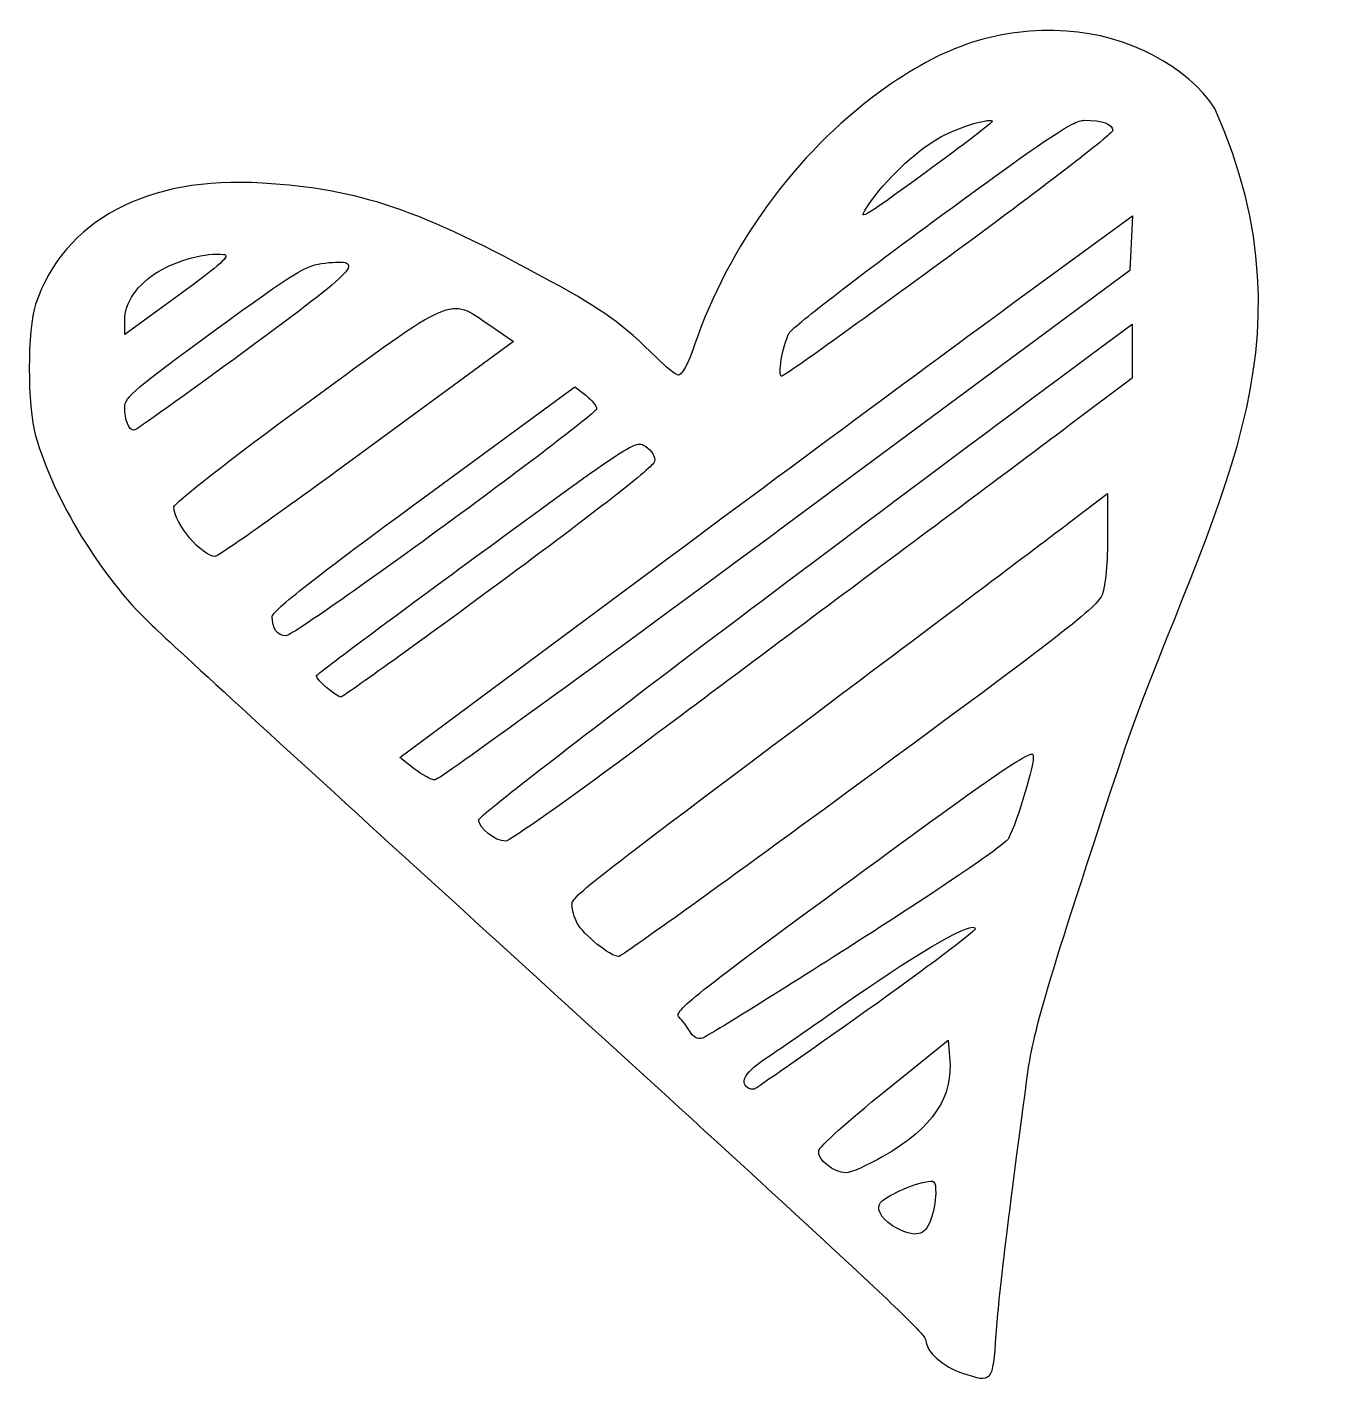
# Model space of a CAD drawing. Header units: centimetres. Extents: x -12.7 to 5.5, y -11.1 to 8.
import ezdxf

# ---------------------------------------------------------------- set-up
doc = ezdxf.new("R2010")
doc.units = ezdxf.units.CM
doc.header["$MEASUREMENT"] = 0
doc.layers.add('Layer 1', color=7, linetype='Continuous')

msp = doc.modelspace()

# ---------------------------------------------------------------- linework, layer by layer
at = {"layer": 'Layer 1'}
for points, knots in [([(0.47756, -10.98453), (0.21845, -10.90178), (-0.03523, -10.67632), (-0.03523, -10.52878), (-0.03523, -10.52878), (-0.03523, -10.41902), (-0.67577, -9.82423), (-7.19279, -3.88234), (-7.19279, -3.88234), (-9.01848, -2.21777), (-10.70776, -0.66877), (-10.94675, -0.44013), (-10.94675, -0.44013), (-11.64261, 0.22561), (-12.30295, 1.30798), (-12.56196, 2.20738), (-12.56196, 2.20738), (-12.68052, 2.6191), (-12.68024, 3.70839), (-12.56148, 4.05876), (-12.56148, 4.05876), (-12.16146, 5.23889), (-10.99054, 5.86376), (-9.37117, 5.76129), (-9.37117, 5.76129), (-7.98769, 5.67375), (-7.17472, 5.39685), (-5.31213, 4.37879), (-5.31213, 4.37879), (-4.56545, 3.97066), (-4.30482, 3.78229), (-3.82209, 3.30191), (-3.82209, 3.30191), (-3.69814, 3.17856), (-3.56195, 3.06924), (-3.51945, 3.05899), (-3.51945, 3.05899), (-3.47334, 3.04786), (-3.381, 3.21922), (-3.2905, 3.48389), (-3.2905, 3.48389), (-2.81207, 4.88301), (-1.86858, 6.1757), (-0.70069, 7.03222), (-0.70069, 7.03222), (0.2115, 7.7012), (0.98995, 7.9568), (1.94409, 7.90063), (1.94409, 7.90063), (2.79739, 7.85039), (3.65243, 7.40364), (4.0319, 6.80976), (4.0319, 6.80976), (5.52213, 3.42867), (3.97262, 1.20989), (2.77798, -2.15478), (2.77798, -2.15478), (1.62611, -5.65149), (1.4804, -6.14275), (1.38635, -6.84664), (1.38635, -6.84664), (1.09533, -9.02475), (0.99388, -9.86803), (0.95461, -10.43528), (0.95461, -10.43528), (0.9074, -11.11718), (0.90426, -11.1208), (0.47756, -10.98453)], [0, 0, 0, 0, 0.05555556, 0.05555556, 0.05555556, 0.05555556, 0.11111111, 0.11111111, 0.11111111, 0.11111111, 0.16666667, 0.16666667, 0.16666667, 0.16666667, 0.22222222, 0.22222222, 0.22222222, 0.22222222, 0.27777778, 0.27777778, 0.27777778, 0.27777778, 0.33333333, 0.33333333, 0.33333333, 0.33333333, 0.38888889, 0.38888889, 0.38888889, 0.38888889, 0.44444444, 0.44444444, 0.44444444, 0.44444444, 0.5, 0.5, 0.5, 0.5, 0.55555556, 0.55555556, 0.55555556, 0.55555556, 0.61111111, 0.61111111, 0.61111111, 0.61111111, 0.66666667, 0.66666667, 0.66666667, 0.66666667, 0.72222222, 0.72222222, 0.72222222, 0.72222222, 0.77777778, 0.77777778, 0.77777778, 0.77777778, 0.83333333, 0.83333333, 0.83333333, 0.83333333, 0.88888889, 0.88888889, 0.88888889, 0.88888889, 1, 1, 1, 1]), ([(0.90057, 6.63555), (0.83994, 6.68002), (0.37373, 6.52962), (0.12769, 6.38621), (0.12769, 6.38621), (-0.19107, 6.20041), (-0.61259, 5.79618), (-0.84421, 5.45417), (-0.84421, 5.45417), (-1.0078, 5.21261), (-0.96818, 5.23507), (-0.04411, 5.9077), (-0.04411, 5.9077), (0.4906, 6.29691), (0.91571, 6.62445), (0.90057, 6.63555)], [0, 0, 0, 0, 0.2, 0.2, 0.2, 0.2, 0.4, 0.4, 0.4, 0.4, 0.6, 0.6, 0.6, 0.6, 1, 1, 1, 1]), ([(0.29287, 4.73056), (1.55775, 5.65799), (2.59266, 6.45444), (2.59266, 6.50043), (2.59266, 6.50043), (2.59266, 6.59623), (2.4553, 6.64563), (2.18891, 6.64563), (2.18891, 6.64563), (2.03876, 6.64563), (1.63681, 6.37585), (0.05401, 5.21271), (0.05401, 5.21271), (-1.01845, 4.4246), (-1.92426, 3.72273), (-1.9589, 3.65298), (-1.9589, 3.65298), (-2.05476, 3.45997), (-2.12561, 3.04431), (-2.06264, 3.04431), (-2.06264, 3.04431), (-2.03199, 3.04431), (-0.97201, 3.80312), (0.29287, 4.73056)], [0, 0, 0, 0, 0.14285714, 0.14285714, 0.14285714, 0.14285714, 0.28571429, 0.28571429, 0.28571429, 0.28571429, 0.42857143, 0.42857143, 0.42857143, 0.42857143, 0.57142857, 0.57142857, 0.57142857, 0.57142857, 0.71428571, 0.71428571, 0.71428571, 0.71428571, 1, 1, 1, 1]), ([(-2.00578, 0.94673), (-2.00578, 0.94673), (2.8347, 4.53011), (2.8347, 4.53011), (2.8347, 4.53011), (2.8347, 4.53011), (2.85433, 4.91579), (2.85433, 4.91579), (2.85433, 4.91579), (2.85433, 4.91579), (2.87396, 5.30147), (2.87396, 5.30147), (2.87396, 5.30147), (2.87396, 5.30147), (1.31102, 4.16021), (1.31102, 4.16021), (1.31102, 4.16021), (0.4514, 3.53252), (-1.86835, 1.81754), (-3.84398, 0.34916), (-3.84398, 0.34916), (-3.84398, 0.34916), (-7.43604, -2.32063), (-7.43604, -2.32063), (-7.43604, -2.32063), (-7.43604, -2.32063), (-7.2348, -2.47864), (-7.2348, -2.47864), (-7.2348, -2.47864), (-7.12412, -2.56554), (-6.99142, -2.63664), (-6.93991, -2.63664), (-6.93991, -2.63664), (-6.8884, -2.63664), (-4.66804, -1.02413), (-2.00578, 0.94673)], [0, 0, 0, 0, 0.1, 0.1, 0.1, 0.1, 0.2, 0.2, 0.2, 0.2, 0.3, 0.3, 0.3, 0.3, 0.4, 0.4, 0.4, 0.4, 0.5, 0.5, 0.5, 0.5, 0.6, 0.6, 0.6, 0.6, 0.7, 0.7, 0.7, 0.7, 0.8, 0.8, 0.8, 0.8, 1, 1, 1, 1]), ([(-9.91692, 4.75922), (-10.15121, 4.78643), (-10.57207, 4.67559), (-10.8317, 4.51828), (-10.8317, 4.51828), (-11.13607, 4.33387), (-11.30751, 4.0836), (-11.30751, 3.82371), (-11.30751, 3.82371), (-11.30751, 3.82371), (-11.30751, 3.62935), (-11.30751, 3.62935), (-11.30751, 3.62935), (-11.30751, 3.62935), (-10.54467, 4.18644), (-10.54467, 4.18644), (-10.54467, 4.18644), (-9.94412, 4.625), (-9.81057, 4.74686), (-9.91692, 4.75922)], [0, 0, 0, 0, 0.16666667, 0.16666667, 0.16666667, 0.16666667, 0.33333333, 0.33333333, 0.33333333, 0.33333333, 0.5, 0.5, 0.5, 0.5, 0.66666667, 0.66666667, 0.66666667, 0.66666667, 1, 1, 1, 1]), ([(-9.61993, 3.39444), (-8.00243, 4.58174), (-7.89347, 4.70132), (-8.48769, 4.63709), (-8.48769, 4.63709), (-8.75861, 4.6078), (-8.88897, 4.52819), (-10.04543, 3.68575), (-10.04543, 3.68575), (-11.15446, 2.87786), (-11.30751, 2.74681), (-11.30751, 2.60515), (-11.30751, 2.60515), (-11.30751, 2.42882), (-11.24922, 2.28347), (-11.17851, 2.28347), (-11.17851, 2.28347), (-11.15372, 2.28347), (-10.45237, 2.7834), (-9.61993, 3.39444)], [0, 0, 0, 0, 0.16666667, 0.16666667, 0.16666667, 0.16666667, 0.33333333, 0.33333333, 0.33333333, 0.33333333, 0.5, 0.5, 0.5, 0.5, 0.66666667, 0.66666667, 0.66666667, 0.66666667, 1, 1, 1, 1]), ([(-7.89737, 2.02029), (-7.89737, 2.02029), (-5.83662, 3.53241), (-5.83662, 3.53241), (-5.83662, 3.53241), (-5.83662, 3.53241), (-6.18325, 3.77023), (-6.18325, 3.77023), (-6.18325, 3.77023), (-6.74997, 4.15904), (-6.65043, 4.20216), (-8.76559, 2.65156), (-8.76559, 2.65156), (-9.80798, 1.8874), (-10.61596, 1.25545), (-10.61596, 1.20433), (-10.61596, 1.20433), (-10.61596, 0.97867), (-10.22193, 0.50817), (-10.03295, 0.50817), (-10.03295, 0.50817), (-9.9918, 0.50817), (-9.03079, 1.18862), (-7.89737, 2.02029)], [0, 0, 0, 0, 0.14285714, 0.14285714, 0.14285714, 0.14285714, 0.28571429, 0.28571429, 0.28571429, 0.28571429, 0.42857143, 0.42857143, 0.42857143, 0.42857143, 0.57142857, 0.57142857, 0.57142857, 0.57142857, 0.71428571, 0.71428571, 0.71428571, 0.71428571, 1, 1, 1, 1]), ([(-3.99752, -2.11674), (-2.98065, -1.35653), (-1.41372, -0.18673), (-0.51547, 0.48281), (-0.51547, 0.48281), (0.38279, 1.15235), (1.5111, 1.99688), (1.99188, 2.35955), (1.99188, 2.35955), (1.99188, 2.35955), (2.86603, 3.01895), (2.86603, 3.01895), (2.86603, 3.01895), (2.86603, 3.01895), (2.86765, 3.39901), (2.86765, 3.39901), (2.86765, 3.39901), (2.86765, 3.39901), (2.86928, 3.77906), (2.86928, 3.77906), (2.86928, 3.77906), (2.86928, 3.77906), (2.28916, 3.34828), (2.28916, 3.34828), (2.28916, 3.34828), (-2.41029, -0.14138), (-6.32835, -3.11792), (-6.32835, -3.19842), (-6.32835, -3.19842), (-6.32835, -3.31402), (-6.09496, -3.49893), (-5.94905, -3.49893), (-5.94905, -3.49893), (-5.89258, -3.49893), (-5.01439, -2.87694), (-3.99752, -2.11674)], [0, 0, 0, 0, 0.1, 0.1, 0.1, 0.1, 0.2, 0.2, 0.2, 0.2, 0.3, 0.3, 0.3, 0.3, 0.4, 0.4, 0.4, 0.4, 0.5, 0.5, 0.5, 0.5, 0.6, 0.6, 0.6, 0.6, 0.7, 0.7, 0.7, 0.7, 0.8, 0.8, 0.8, 0.8, 1, 1, 1, 1]), ([(-6.79556, 0.95169), (-5.62574, 1.80937), (-4.66863, 2.54401), (-4.66863, 2.58423), (-4.66863, 2.58423), (-4.66863, 2.62444), (-4.73734, 2.711), (-4.82133, 2.77657), (-4.82133, 2.77657), (-4.82133, 2.77657), (-4.97403, 2.89579), (-4.97403, 2.89579), (-4.97403, 2.89579), (-4.97403, 2.89579), (-7.10344, 1.33454), (-7.10344, 1.33454), (-7.10344, 1.33454), (-8.59099, 0.24391), (-9.23286, -0.25994), (-9.23286, -0.33698), (-9.23286, -0.33698), (-9.23286, -0.50758), (-9.15993, -0.60773), (-9.0357, -0.60773), (-9.0357, -0.60773), (-8.97343, -0.60773), (-7.96537, 0.09401), (-6.79556, 0.95169)], [0, 0, 0, 0, 0.125, 0.125, 0.125, 0.125, 0.25, 0.25, 0.25, 0.25, 0.375, 0.375, 0.375, 0.375, 0.5, 0.5, 0.5, 0.5, 0.625, 0.625, 0.625, 0.625, 0.75, 0.75, 0.75, 0.75, 1, 1, 1, 1]), ([(-6.0427, 0.1296), (-4.68492, 1.13078), (-3.86565, 1.77221), (-3.85278, 1.84414), (-3.85278, 1.84414), (-3.84075, 1.91138), (-3.89231, 1.99895), (-3.97704, 2.05519), (-3.97704, 2.05519), (-4.12159, 2.15114), (-4.12616, 2.14817), (-6.36617, 0.50579), (-6.36617, 0.50579), (-7.60053, -0.39925), (-8.61047, -1.15391), (-8.61047, -1.17123), (-8.61047, -1.17123), (-8.61047, -1.22354), (-8.32791, -1.47002), (-8.26793, -1.47002), (-8.26793, -1.47002), (-8.2372, -1.47002), (-7.23585, -0.75019), (-6.0427, 0.1296)], [0, 0, 0, 0, 0.14285714, 0.14285714, 0.14285714, 0.14285714, 0.28571429, 0.28571429, 0.28571429, 0.28571429, 0.42857143, 0.42857143, 0.42857143, 0.42857143, 0.57142857, 0.57142857, 0.57142857, 0.57142857, 0.71428571, 0.71428571, 0.71428571, 0.71428571, 1, 1, 1, 1]), ([(-0.95637, -2.67469), (1.88109, -0.58929), (2.38463, -0.1973), (2.44817, -0.02442), (2.44817, -0.02442), (2.48918, 0.08717), (2.52235, 0.45237), (2.52189, 0.78714), (2.52189, 0.78714), (2.52189, 0.78714), (2.52104, 1.39582), (2.52104, 1.39582), (2.52104, 1.39582), (2.52104, 1.39582), (2.05648, 1.04076), (2.05648, 1.04076), (2.05648, 1.04076), (1.80097, 0.84548), (0.31498, -0.27296), (-1.24571, -1.44466), (-1.24571, -1.44466), (-4.98634, -4.25295), (-5.0144, -4.27495), (-5.0144, -4.40002), (-5.0144, -4.40002), (-5.0144, -4.45874), (-4.98137, -4.57104), (-4.941, -4.64957), (-4.941, -4.64957), (-4.859, -4.80911), (-4.47429, -5.12206), (-4.36019, -5.12206), (-4.36019, -5.12206), (-4.31957, -5.12206), (-2.78786, -4.02074), (-0.95637, -2.67469)], [0, 0, 0, 0, 0.1, 0.1, 0.1, 0.1, 0.2, 0.2, 0.2, 0.2, 0.3, 0.3, 0.3, 0.3, 0.4, 0.4, 0.4, 0.4, 0.5, 0.5, 0.5, 0.5, 0.6, 0.6, 0.6, 0.6, 0.7, 0.7, 0.7, 0.7, 0.8, 0.8, 0.8, 0.8, 1, 1, 1, 1]), ([(-1.0095, -4.91971), (0.24697, -4.11617), (1.08302, -3.545), (1.12657, -3.4604), (1.12657, -3.4604), (1.25824, -3.2046), (1.4981, -2.39568), (1.47471, -2.28629), (1.47471, -2.28629), (1.45609, -2.19918), (0.9613, -2.53804), (-1.07221, -4.03054), (-1.07221, -4.03054), (-3.30677, -5.67061), (-3.58613, -5.89308), (-3.50976, -5.97167), (-3.50976, -5.97167), (-3.46232, -6.02049), (-3.39203, -6.11411), (-3.35355, -6.17972), (-3.35355, -6.17972), (-3.30855, -6.25646), (-3.24623, -6.28848), (-3.17881, -6.2695), (-3.17881, -6.2695), (-3.12117, -6.25328), (-2.14498, -5.64587), (-1.0095, -4.91971)], [0, 0, 0, 0, 0.125, 0.125, 0.125, 0.125, 0.25, 0.25, 0.25, 0.25, 0.375, 0.375, 0.375, 0.375, 0.5, 0.5, 0.5, 0.5, 0.625, 0.625, 0.625, 0.625, 0.75, 0.75, 0.75, 0.75, 1, 1, 1, 1]), ([(-0.87357, -5.88672), (-0.03213, -5.28902), (0.65632, -4.76889), (0.65632, -4.73088), (0.65632, -4.73088), (0.65632, -4.60538), (-0.11218, -5.04001), (-1.03798, -5.68909), (-1.03798, -5.68909), (-1.53244, -6.03576), (-2.08482, -6.41811), (-2.26549, -6.53876), (-2.26549, -6.53876), (-2.57059, -6.7425), (-2.66189, -6.88136), (-2.54643, -6.96605), (-2.54643, -6.96605), (-2.52028, -6.98523), (-2.47741, -6.99474), (-2.45117, -6.98718), (-2.45117, -6.98718), (-2.42492, -6.97963), (-1.715, -6.48442), (-0.87357, -5.88672)], [0, 0, 0, 0, 0.14285714, 0.14285714, 0.14285714, 0.14285714, 0.28571429, 0.28571429, 0.28571429, 0.28571429, 0.42857143, 0.42857143, 0.42857143, 0.42857143, 0.57142857, 0.57142857, 0.57142857, 0.57142857, 0.71428571, 0.71428571, 0.71428571, 0.71428571, 1, 1, 1, 1]), ([(-0.63965, -7.93601), (0.06811, -7.52848), (0.35439, -7.101), (0.29904, -6.53435), (0.29904, -6.53435), (0.29904, -6.53435), (0.27596, -6.29814), (0.27596, -6.29814), (0.27596, -6.29814), (0.27596, -6.29814), (-0.62305, -7.02392), (-0.62305, -7.02392), (-0.62305, -7.02392), (-1.11751, -7.4231), (-1.53176, -7.79618), (-1.54361, -7.853), (-1.54361, -7.853), (-1.56886, -7.97407), (-1.33324, -8.16544), (-1.159, -8.1654), (-1.159, -8.1654), (-1.09244, -8.16538), (-0.85873, -8.06215), (-0.63965, -7.93601)], [0, 0, 0, 0, 0.14285714, 0.14285714, 0.14285714, 0.14285714, 0.28571429, 0.28571429, 0.28571429, 0.28571429, 0.42857143, 0.42857143, 0.42857143, 0.42857143, 0.57142857, 0.57142857, 0.57142857, 0.57142857, 0.71428571, 0.71428571, 0.71428571, 0.71428571, 1, 1, 1, 1]), ([(0.03028, -8.83751), (0.06989, -8.73289), (0.10248, -8.56016), (0.10269, -8.45367), (0.10269, -8.45367), (0.10304, -8.27639), (0.08993, -8.26296), (-0.05252, -8.2946), (-0.05252, -8.2946), (-0.29778, -8.34908), (-0.63994, -8.51496), (-0.6851, -8.60127), (-0.6851, -8.60127), (-0.73731, -8.70106), (-0.63155, -8.84767), (-0.43424, -8.94903), (-0.43424, -8.94903), (-0.18064, -9.07932), (-0.04934, -9.04779), (0.03028, -8.83751)], [0, 0, 0, 0, 0.16666667, 0.16666667, 0.16666667, 0.16666667, 0.33333333, 0.33333333, 0.33333333, 0.33333333, 0.5, 0.5, 0.5, 0.5, 0.66666667, 0.66666667, 0.66666667, 0.66666667, 1, 1, 1, 1])]:
    msp.add_open_spline(points, degree=3, knots=knots, dxfattribs=at)

doc.saveas('drawing.dxf')
